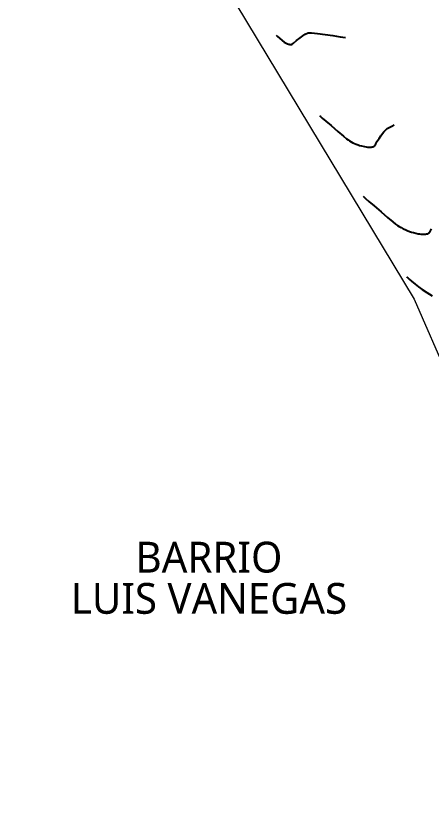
# Model space of a CAD drawing. Header units: millimetres. Extents: x 86 to 591881, y 99 to 1307229.
# Drawn here: x 590513 to 590546.7, y 1307072.2 to 1307136.4 of the extents above; entities that cross this region are included whole.
import ezdxf
from ezdxf.enums import TextEntityAlignment as Align

# ---------------------------------------------------------------- set-up
doc = ezdxf.new("R2010")
doc.units = ezdxf.units.MM
doc.layers.add('_TEXTO', color=3, linetype='Continuous', lineweight=25)
for name, color, linetype in [('C-TOPO-MAJR', 9, 'Continuous'), ('C-TOPO-MINR', 8, 'Continuous'), ('Plano', 7, 'Continuous')]:
    doc.layers.add(name, color=color, linetype=linetype)
doc.styles.add('ST - ETIQUETAS', font='', dxfattribs={"height": 2.5})
doc.styles.get('ST - ETIQUETAS').set_extended_font_data('Roboto Thin')

msp = doc.modelspace()

# ---------------------------------------------------------------- linework, layer by layer
at = {"layer": 'C-TOPO-MAJR', "color": 40, "linetype": 'Continuous', "lineweight": -3}
for points, elevation in [([(590534.098, 1307134.834), (590534.13, 1307134.807), (590534.217, 1307134.733), (590534.378, 1307134.594), (590534.593, 1307134.41), (590534.735, 1307134.289), (590534.79, 1307134.253), (590534.846, 1307134.219), (590534.907, 1307134.19), (590534.967, 1307134.162), (590535.029, 1307134.14), (590535.089, 1307134.12), (590535.151, 1307134.106), (590535.203, 1307134.095), (590535.255, 1307134.09), (590535.342, 1307134.095), (590535.401, 1307134.122), (590535.505, 1307134.209), (590535.745, 1307134.404), (590536.031, 1307134.621), (590536.255, 1307134.798), (590536.437, 1307134.936), (590536.684, 1307135.029), (590536.97, 1307135.032), (590537.458, 1307134.982), (590538.061, 1307134.901), (590538.693, 1307134.806), (590539.27, 1307134.719), (590539.704, 1307134.658)], 459), ([(590541.133, 1307121.781), (590541.196, 1307121.727), (590541.344, 1307121.6), (590541.613, 1307121.368), (590542.032, 1307121.007), (590542.596, 1307120.521), (590543.127, 1307120.066), (590543.544, 1307119.711), (590543.766, 1307119.53), (590543.924, 1307119.417), (590544.056, 1307119.335), (590544.226, 1307119.24), (590544.4, 1307119.148), (590544.545, 1307119.08), (590544.724, 1307119.005), (590544.905, 1307118.933), (590545.053, 1307118.882), (590545.226, 1307118.831), (590545.426, 1307118.781), (590545.594, 1307118.746), (590545.698, 1307118.728), (590545.809, 1307118.714), (590545.911, 1307118.706), (590546.012, 1307118.703), (590546.104, 1307118.704), (590546.192, 1307118.713), (590546.273, 1307118.725), (590546.346, 1307118.746), (590546.412, 1307118.769), (590546.467, 1307118.802), (590546.518, 1307118.837), (590546.553, 1307118.882), (590546.586, 1307118.93), (590546.692, 1307119.128)], 458.5)]:
    msp.add_lwpolyline(points, dxfattribs=dict(at, elevation=elevation))
at = {"layer": 'C-TOPO-MINR', "color": 44, "linetype": 'Continuous', "lineweight": -3}
for points, elevation in [([(590537.616, 1307128.308), (590537.678, 1307128.254), (590537.831, 1307128.123), (590538.112, 1307127.88), (590538.546, 1307127.507), (590539.098, 1307127.031), (590539.554, 1307126.643), (590539.796, 1307126.443), (590539.927, 1307126.35), (590540.036, 1307126.282), (590540.176, 1307126.204), (590540.321, 1307126.127), (590540.44, 1307126.071), (590540.589, 1307126.009), (590540.739, 1307125.949), (590540.861, 1307125.907), (590541.005, 1307125.865), (590541.248, 1307125.807), (590541.395, 1307125.78), (590541.486, 1307125.769), (590541.572, 1307125.761), (590541.655, 1307125.759), (590541.732, 1307125.76), (590541.804, 1307125.768), (590541.871, 1307125.777), (590541.931, 1307125.795), (590541.987, 1307125.814), (590542.032, 1307125.841), (590542.074, 1307125.87), (590542.13, 1307125.947), (590542.179, 1307126.038), (590542.291, 1307126.238), (590542.434, 1307126.472), (590542.585, 1307126.689), (590542.726, 1307126.874), (590542.831, 1307127.005), (590542.963, 1307127.151), (590543.039, 1307127.229), (590543.094, 1307127.276), (590543.14, 1307127.306), (590543.25, 1307127.361), (590543.473, 1307127.473), (590543.657, 1307127.565)], 458.75), ([(590544.651, 1307115.254), (590544.683, 1307115.226), (590544.754, 1307115.163), (590544.875, 1307115.054), (590545.067, 1307114.885), (590545.363, 1307114.644), (590545.629, 1307114.443), (590545.938, 1307114.22), (590546.304, 1307113.972), (590546.738, 1307113.694)], 458.25)]:
    msp.add_lwpolyline(points, dxfattribs=dict(at, elevation=elevation))
at = {"layer": 'Plano', "lineweight": 13}
msp.add_lwpolyline([(590513.009, 1307166.967), (590545.282, 1307113.428), (590548.073, 1307107.068), (590556.38, 1307090.363), (590558.472, 1307086.477), (590562.496, 1307078.821), (590569.993, 1307057.348), (590576.009, 1307044.106), (590577.555, 1307029.058), (590553.385, 1307009.627)], dxfattribs=at)

# ---------------------------------------------------------------- texts
at = {"layer": '_TEXTO', "style": 'ST - ETIQUETAS'}
for s, p in [('BARRIO', (590528.656, 1307091.265)), ('LUIS VANEGAS', (590528.656, 1307087.922))]:
    msp.add_text(s, height=2.5, dxfattribs=at).set_placement(p, align=Align.CENTER)

doc.saveas('drawing.dxf')
